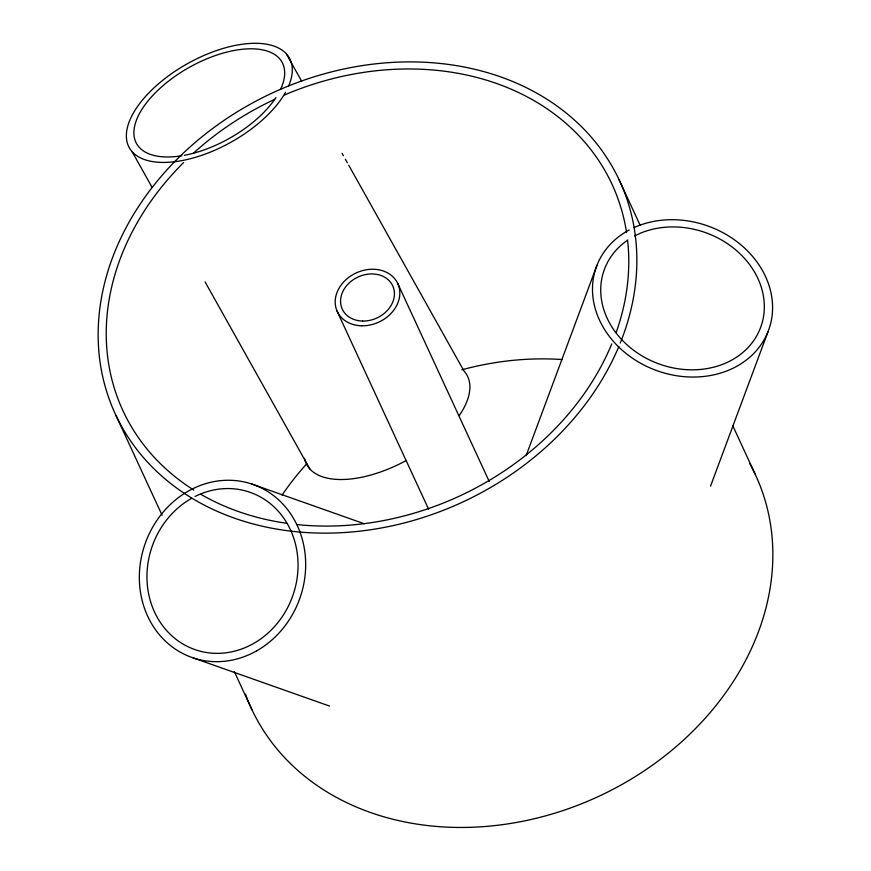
<?xml version="1.0" encoding="UTF-8"?>
<svg xmlns="http://www.w3.org/2000/svg" width="871" height="871" viewBox="0 0 871 871"><rect width="100%" height="100%" fill="white"/><g stroke="black" fill="none" stroke-linecap="round" stroke-linejoin="round"><path stroke-width="1.31" d="M526.128 455.609L596.94 265.339M710.529 486.16L768.124 331.405M251.937 484.069L364.122 523.7M193.068 657.855L329.478 706.043M286.385 53.958L301.627 81.166M342.053 153.329L343.381 155.691M345.373 159.241L347.355 162.79M348.683 165.163L464.003 371.002A91.749 44.889 -29.3 0 1 459.311 415.5M132.196 151.815L152.077 187.309M205.099 281.943L309.804 468.87M619.009 179.546L640.065 225.11M732.816 425.832L755.005 473.868M397.655 283.293L489.197 481.423M337.066 311.121L428.619 509.252M115.995 415.489L162.093 515.24M234.353 671.639L251.991 709.811M195.071 496.47A83.344 74.525 -70.5 0 1 297.37 576.264A83.344 74.525 -70.5 0 1 177.336 640.316A83.344 74.525 -70.5 0 1 191.446 498.408M282.041 495.153A269.466 218.828 -24.8 0 1 306.712 463.818M461.782 369.816A269.466 218.828 -24.8 0 1 562.187 359.538M618.835 346.516A277.805 225.6 -24.8 0 1 158.816 473.41A277.805 225.6 -24.8 0 1 323.032 74.166A277.805 225.6 -24.8 0 1 620.272 343.032M749.844 463.764A277.805 225.6 -24.8 0 1 596.744 797.27A277.805 225.6 -24.8 0 1 245.448 694.111M634.567 235.976A83.344 69.658 20.4 0 1 763.551 296.902A83.344 69.658 20.4 0 1 654.426 362.151A83.344 69.658 20.4 0 1 627.915 239.961M284.49 94.972A269.466 218.828 -24.8 0 1 626.576 232.568M627.73 241.43A269.466 218.828 -24.8 0 1 616.124 332.624M611.769 343.925A269.466 218.828 -24.8 0 1 296.597 524.527M286.548 523.275A269.466 218.828 -24.8 0 1 200.787 494.293M193.819 490.079A269.466 218.828 -24.8 0 1 183.618 162.55M193.177 153.459A269.466 218.828 -24.8 0 1 274.594 99.392M634.132 227.538A91.749 76.692 20.4 0 1 772.392 302.433A91.749 76.692 20.4 0 1 644.507 365.319A91.749 76.692 20.4 0 1 629.243 229.944M181.93 155.735A83.344 40.774 -29.3 0 1 138.718 115.005A83.344 40.774 -29.3 0 1 234.941 50.333A83.344 40.774 -29.3 0 1 280.495 89.484M275.944 97.541A83.344 40.774 -29.3 0 1 184.402 155.299M406.136 460.596A91.749 44.889 -29.3 0 1 304.48 458.418M285.536 92.272A91.749 44.889 -29.3 0 1 144.63 159.622A91.749 44.889 -29.3 0 1 193.602 60.371A91.749 44.889 -29.3 0 1 288.649 85.957M256.695 650.833A91.749 82.037 -70.5 0 0 271.066 493.77A91.749 82.037 -70.5 0 0 139.752 568.273A91.749 82.037 -70.5 0 0 256.695 650.833M361.715 325.787A33.338 27.077 -24.8 0 0 397.938 283.913A33.338 27.077 -24.8 0 0 342.858 282.857A33.338 27.077 -24.8 0 0 361.715 325.787M362.674 321.051A27.785 22.559 -24.8 0 0 392.854 286.156A27.785 22.559 -24.8 0 0 346.952 285.274A27.785 22.559 -24.8 0 0 362.674 321.051"/></g></svg>
